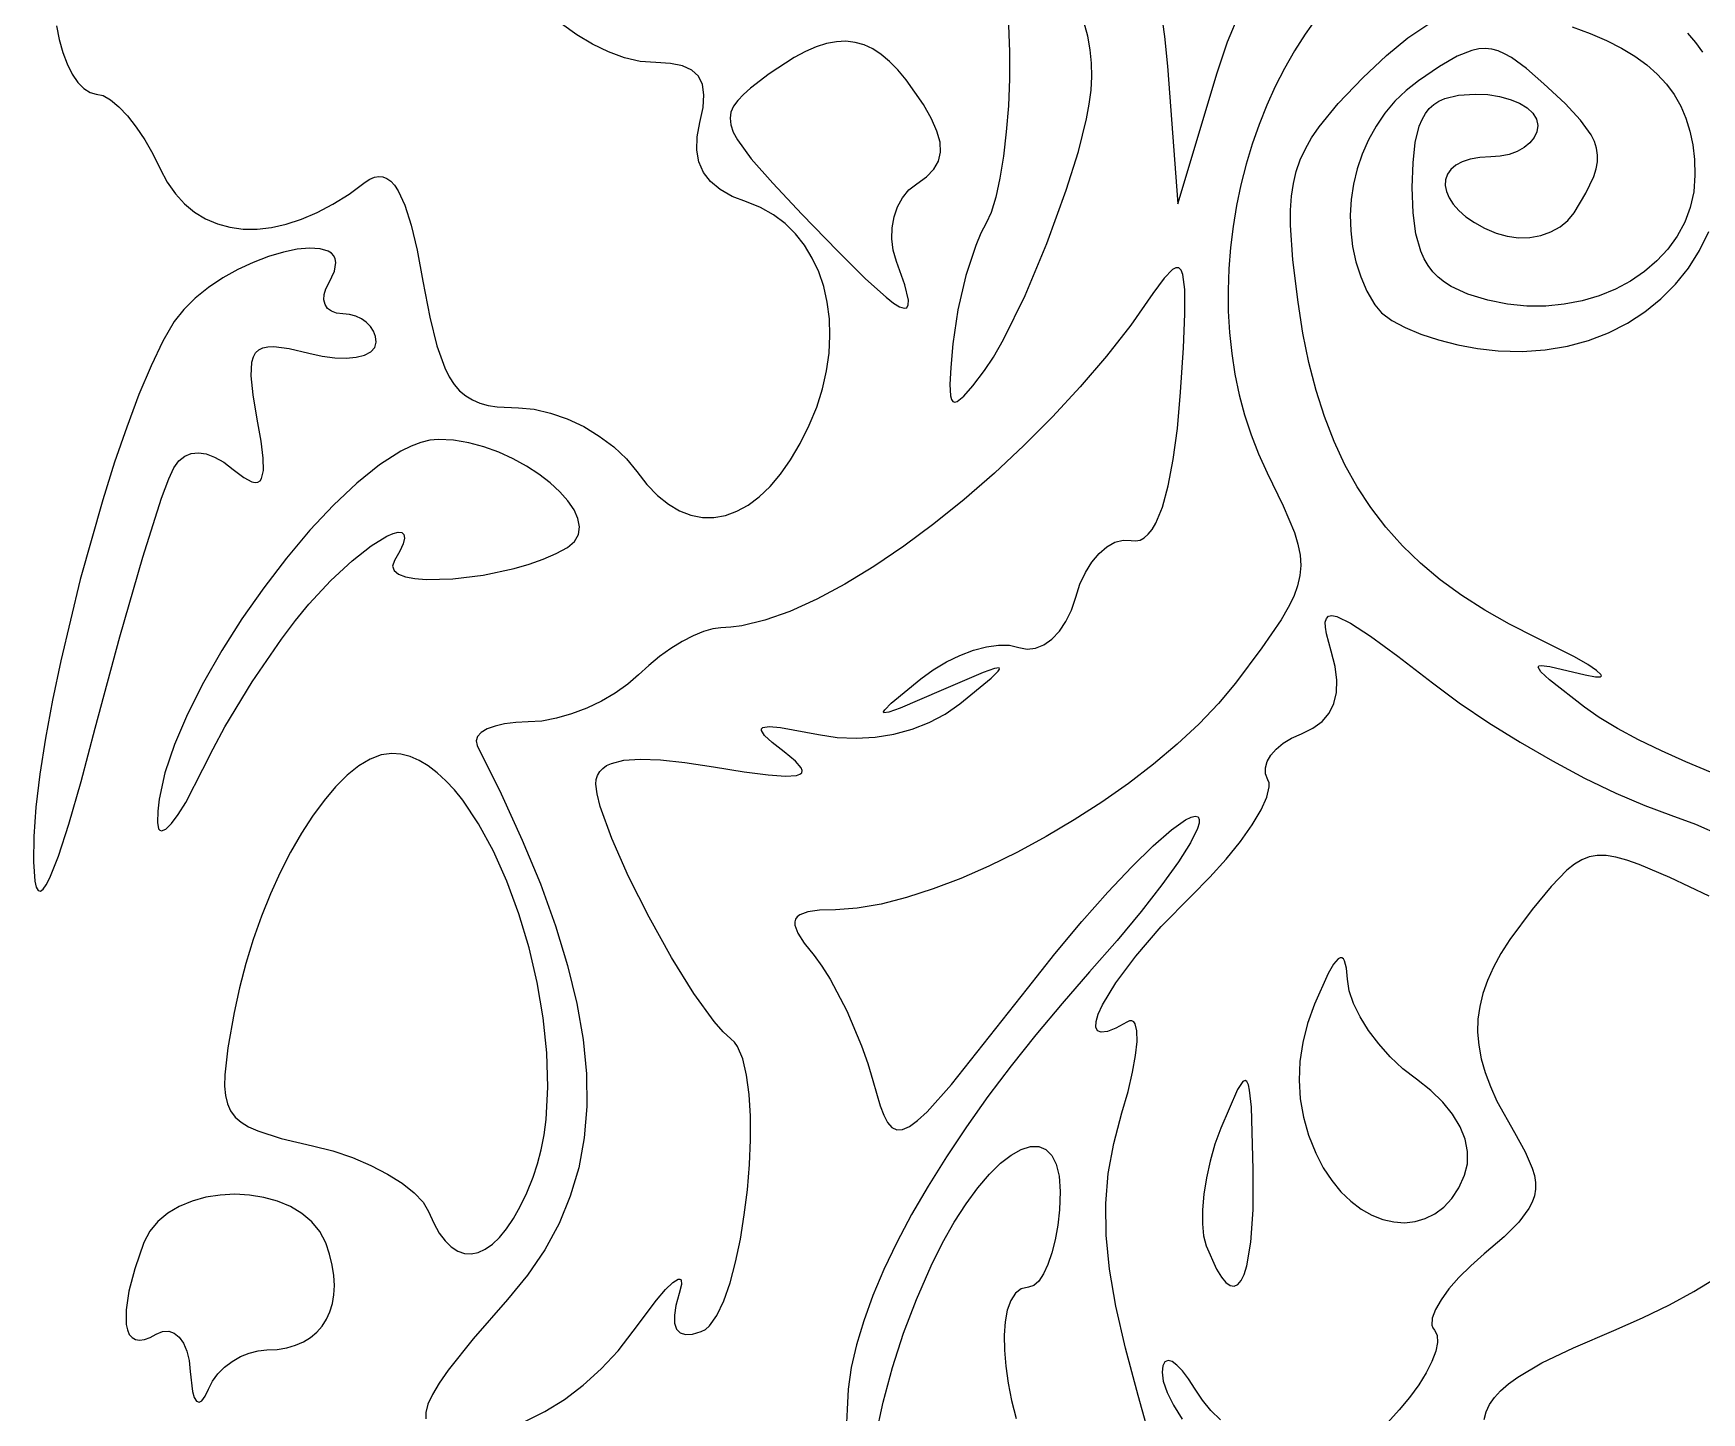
# Model space of a CAD drawing. Header units: millimetres. Extents: x -3.08 to 4.09, y 0 to 4.57.
# Drawn here: x 0.523 to 1.113, y 1.222 to 1.71 of the extents above; entities that cross this region are included whole.
import ezdxf

# ---------------------------------------------------------------- set-up
doc = ezdxf.new("R2010")
doc.units = ezdxf.units.MM

msp = doc.modelspace()

# ---------------------------------------------------------------- linework, layer by layer
at = {"flags": 128}
for points in [[(0.868056, 1.71637), (0.868559, 1.703812), (0.868503, 1.694239), (0.868099, 1.684738), (0.86738, 1.675557), (0.86638, 1.666946), (0.865133, 1.659153), (0.863674, 1.652427), (0.862036, 1.647018), (0.860253, 1.643173), (0.8584, 1.639695), (0.856559, 1.635334), (0.853109, 1.624668), (0.850286, 1.612578), (0.848475, 1.600465), (0.847723, 1.59216), (0.847411, 1.586041), (0.847626, 1.582034), (0.84796, 1.5808), (0.848458, 1.580066), (0.849133, 1.579823), (0.849994, 1.580062), (0.852323, 1.581949), (0.855533, 1.585655), (0.859712, 1.591104), (0.86284, 1.595814), (0.866343, 1.601979), (0.874, 1.617628), (0.881735, 1.635959), (0.8886, 1.654882), (0.89287, 1.668534), (0.895806, 1.680113), (0.89676, 1.685343), (0.897364, 1.690316), (0.897613, 1.695119), (0.897501, 1.69984), (0.897024, 1.704565), (0.896175, 1.709382), (0.893341, 1.719639)], [(0.921909, 1.719448), (0.923382, 1.709295), (0.92442, 1.698701), (0.9281, 1.650007), (0.942003, 1.696409), (0.94569, 1.70731), (0.950074, 1.717758)], [(0.531253, 1.713021), (0.532184, 1.708172), (0.53347, 1.703649), (0.535052, 1.699552), (0.536873, 1.695979), (0.538874, 1.693028), (0.540997, 1.690798), (0.543185, 1.689388), (0.545378, 1.688896), (0.547749, 1.688356), (0.550437, 1.686809), (0.553347, 1.684363), (0.556389, 1.681128), (0.559468, 1.677212), (0.562491, 1.672724), (0.565368, 1.667772), (0.568003, 1.662465), (0.570484, 1.657752), (0.573353, 1.65362), (0.576586, 1.650069), (0.580158, 1.647103), (0.584044, 1.644721), (0.588221, 1.642927), (0.592663, 1.641722), (0.597345, 1.641107), (0.602244, 1.641085), (0.607335, 1.641656), (0.612593, 1.642822), (0.617993, 1.644586), (0.623512, 1.646949), (0.629124, 1.649912), (0.634805, 1.653477), (0.640531, 1.657646), (0.642192, 1.658761), (0.643785, 1.659465), (0.645316, 1.659749), (0.646786, 1.659609), (0.648199, 1.659039), (0.649559, 1.658033), (0.650869, 1.656585), (0.652132, 1.654689), (0.654531, 1.64953), (0.656785, 1.642511), (0.658919, 1.633583), (0.660962, 1.622701), (0.663339, 1.609969), (0.665837, 1.59981), (0.668658, 1.591955), (0.670253, 1.588807), (0.672005, 1.586133), (0.67394, 1.583901), (0.676082, 1.582076), (0.678458, 1.580624), (0.681092, 1.579512), (0.684011, 1.578705), (0.687239, 1.578171), (0.694725, 1.577784), (0.700302, 1.577326), (0.706126, 1.576011), (0.712025, 1.573933), (0.717828, 1.571184), (0.723361, 1.567855), (0.728454, 1.564038), (0.732934, 1.559827), (0.736628, 1.555312), (0.740235, 1.550665), (0.743978, 1.546804), (0.747834, 1.543722), (0.751779, 1.541412), (0.755791, 1.53987), (0.759846, 1.539087), (0.763921, 1.539059), (0.767993, 1.539779), (0.772038, 1.541241), (0.776034, 1.543438), (0.779957, 1.546364), (0.783784, 1.550013), (0.787493, 1.554379), (0.791058, 1.559456), (0.794458, 1.565236), (0.79767, 1.571715), (0.800287, 1.57813), (0.802315, 1.584548), (0.803764, 1.590926), (0.804648, 1.597223), (0.804977, 1.603393), (0.804764, 1.609396), (0.804022, 1.615187), (0.802762, 1.620724), (0.800996, 1.625963), (0.798737, 1.630862), (0.795996, 1.635378), (0.792785, 1.639467), (0.789117, 1.643087), (0.785004, 1.646195), (0.780457, 1.648747), (0.775489, 1.650701), (0.770336, 1.652686), (0.766079, 1.655086), (0.762712, 1.657913), (0.760229, 1.661179), (0.758622, 1.664894), (0.757884, 1.66907), (0.758009, 1.67372), (0.758989, 1.678854), (0.760095, 1.684165), (0.760389, 1.688628), (0.759841, 1.692285), (0.758418, 1.69518), (0.756088, 1.697357), (0.752819, 1.698858), (0.74858, 1.699727), (0.743337, 1.700007), (0.737856, 1.700458), (0.732239, 1.701757), (0.726566, 1.703816), (0.72092, 1.706552), (0.715382, 1.70988), (0.710032, 1.713714)], [(0.977115, 1.715697), (0.973092, 1.710055), (0.969316, 1.704136), (0.965794, 1.697961), (0.962533, 1.691554), (0.95954, 1.684935), (0.956822, 1.678127), (0.954387, 1.671152), (0.952242, 1.664033), (0.950393, 1.656791), (0.948849, 1.649448), (0.947616, 1.642026), (0.946702, 1.634548), (0.946113, 1.627035), (0.945857, 1.61951), (0.94594, 1.611994), (0.946372, 1.604511), (0.947157, 1.597081), (0.948304, 1.589727), (0.949819, 1.582471), (0.951711, 1.575335), (0.953985, 1.568341), (0.95665, 1.561511), (0.959712, 1.554868), (0.965408, 1.543146), (0.969315, 1.533702), (0.970559, 1.529586), (0.971311, 1.525742), (0.971556, 1.52207), (0.971278, 1.518472), (0.970462, 1.514847), (0.969094, 1.511097), (0.967159, 1.507123), (0.964641, 1.502825), (0.957799, 1.49286), (0.948448, 1.480409), (0.942469, 1.473195), (0.935579, 1.465974), (0.92789, 1.458811), (0.919515, 1.45177), (0.910569, 1.444916), (0.901165, 1.438313), (0.891417, 1.432026), (0.881437, 1.426118), (0.87134, 1.420654), (0.861239, 1.415698), (0.851247, 1.411315), (0.841479, 1.40757), (0.832047, 1.404525), (0.823065, 1.402246), (0.814647, 1.400797), (0.806906, 1.400243), (0.801313, 1.40002), (0.797124, 1.399443), (0.7943, 1.398432), (0.793388, 1.397738), (0.792804, 1.396906), (0.792541, 1.395925), (0.792597, 1.394785), (0.793642, 1.391989), (0.795901, 1.388437), (0.799337, 1.384048), (0.802154, 1.380264), (0.80508, 1.375616), (0.810918, 1.364456), (0.816171, 1.352023), (0.818364, 1.345783), (0.820156, 1.339771), (0.822743, 1.330828), (0.824012, 1.327467), (0.825365, 1.324903), (0.826873, 1.323182), (0.828612, 1.322347), (0.830654, 1.322441), (0.833074, 1.32351), (0.835946, 1.325597), (0.839342, 1.328745), (0.848006, 1.338403), (0.874878, 1.372396), (0.884603, 1.384636), (0.894155, 1.396057), (0.903293, 1.406407), (0.911772, 1.415435), (0.91935, 1.422893), (0.925783, 1.42853), (0.930827, 1.432096), (0.932752, 1.433024), (0.934239, 1.43334), (0.935225, 1.433054), (0.935678, 1.432215), (0.935618, 1.430851), (0.935064, 1.42899), (0.932551, 1.423892), (0.928293, 1.417147), (0.922443, 1.408981), (0.915155, 1.399619), (0.906582, 1.389289), (0.896878, 1.378215), (0.887089, 1.367066), (0.877814, 1.355977), (0.86907, 1.344977), (0.860873, 1.334096), (0.853239, 1.323361), (0.846185, 1.312803), (0.839726, 1.302451), (0.833878, 1.292333), (0.828658, 1.282479), (0.824082, 1.272917), (0.820166, 1.263678), (0.816925, 1.254789), (0.814377, 1.246281), (0.812536, 1.238181), (0.81142, 1.23052), (0.811045, 1.223326), (0.810875, 1.21869)], [(1.116604, 1.448947), (1.107797, 1.45255), (1.099196, 1.456402), (1.091056, 1.460385), (1.083629, 1.464379), (1.077171, 1.468265), (1.071934, 1.471923), (1.059617, 1.481641), (1.056545, 1.484456), (1.055534, 1.486083), (1.055803, 1.486493), (1.056588, 1.486656), (1.059707, 1.486306), (1.072156, 1.483368), (1.075815, 1.482628), (1.077672, 1.482676), (1.077947, 1.482979), (1.077798, 1.483458), (1.076264, 1.48492), (1.073139, 1.487008), (1.068496, 1.489669), (1.054934, 1.496493), (1.045492, 1.501233), (1.036693, 1.506211), (1.028516, 1.511453), (1.020944, 1.516984), (1.013959, 1.522829), (1.007543, 1.529016), (1.001676, 1.535569), (0.996342, 1.542514), (0.991521, 1.549877), (0.987195, 1.557683), (0.983346, 1.56596), (0.979955, 1.574731), (0.977005, 1.584024), (0.974477, 1.593863), (0.972353, 1.604274), (0.970614, 1.615284), (0.968806, 1.630176), (0.967986, 1.642448), (0.968001, 1.647789), (0.968329, 1.6527), (0.96899, 1.657256), (0.970007, 1.661531), (0.971401, 1.665601), (0.973194, 1.66954), (0.975408, 1.673424), (0.978064, 1.677327), (0.984789, 1.685491), (0.993545, 1.694632), (1.001871, 1.702556), (1.009438, 1.70882), (1.0165, 1.713519)], [(1.067638, 1.71265), (1.073998, 1.710331), (1.079803, 1.707845), (1.085065, 1.705178), (1.089799, 1.702317), (1.094018, 1.699249), (1.097736, 1.695962), (1.100965, 1.69244), (1.103721, 1.688672), (1.106015, 1.684645), (1.107862, 1.680344), (1.109275, 1.675757), (1.110267, 1.67087), (1.110853, 1.665671), (1.111045, 1.660146), (1.110628, 1.654338), (1.109414, 1.648789), (1.107453, 1.643531), (1.104799, 1.638595), (1.101502, 1.634013), (1.097616, 1.629816), (1.093192, 1.626036), (1.088283, 1.622703), (1.08294, 1.619849), (1.077216, 1.617507), (1.071162, 1.615706), (1.064832, 1.61448), (1.058277, 1.613858), (1.051548, 1.613873), (1.044699, 1.614555), (1.037781, 1.615937), (1.030671, 1.618089), (1.024844, 1.620741), (1.022379, 1.622303), (1.020197, 1.624047), (1.018283, 1.625994), (1.016626, 1.628161), (1.015213, 1.630569), (1.01403, 1.633237), (1.012302, 1.639427), (1.011342, 1.646887), (1.011045, 1.655771), (1.011292, 1.664575), (1.012091, 1.671792), (1.013528, 1.677549), (1.014512, 1.67992), (1.015687, 1.681974), (1.017065, 1.683726), (1.018655, 1.685193), (1.020469, 1.686391), (1.022518, 1.687335), (1.02736, 1.688527), (1.033267, 1.688896), (1.037731, 1.688669), (1.041896, 1.688019), (1.045669, 1.686991), (1.048962, 1.685632), (1.051681, 1.683986), (1.053736, 1.682099), (1.055036, 1.680016), (1.055489, 1.677784), (1.055149, 1.675552), (1.054174, 1.67347), (1.052633, 1.671583), (1.050593, 1.669937), (1.048124, 1.668578), (1.045294, 1.66755), (1.042171, 1.6669), (1.038823, 1.666673), (1.034887, 1.666468), (1.031505, 1.665878), (1.028674, 1.664944), (1.026391, 1.663705), (1.024654, 1.662202), (1.023458, 1.660476), (1.022803, 1.658565), (1.022684, 1.65651), (1.023099, 1.654352), (1.024045, 1.652129), (1.025519, 1.649883), (1.027518, 1.647654), (1.03004, 1.645481), (1.033081, 1.643404), (1.036639, 1.641464), (1.040712, 1.639701), (1.044628, 1.638557), (1.048635, 1.638053), (1.052621, 1.638161), (1.056474, 1.63885), (1.060081, 1.640094), (1.063331, 1.641861), (1.066111, 1.644124), (1.068309, 1.646854), (1.072488, 1.653835), (1.075261, 1.659727), (1.076094, 1.662378), (1.076544, 1.664893), (1.0766, 1.667316), (1.076251, 1.669694), (1.075488, 1.672071), (1.0743, 1.674493), (1.070604, 1.679651), (1.065079, 1.68553), (1.057642, 1.692493), (1.051424, 1.69789), (1.046137, 1.701766), (1.043727, 1.703136), (1.04141, 1.704129), (1.039141, 1.704746), (1.036873, 1.704989), (1.034559, 1.704859), (1.032154, 1.704356), (1.026882, 1.702239), (1.020687, 1.698647), (1.013198, 1.69359), (1.008823, 1.69016), (1.004862, 1.686314), (1.001323, 1.682095), (0.998214, 1.677551), (0.995546, 1.672727), (0.993326, 1.667669), (0.991563, 1.662421), (0.990267, 1.657031), (0.989446, 1.651543), (0.98911, 1.646004), (0.989266, 1.640459), (0.989924, 1.634953), (0.991093, 1.629533), (0.992782, 1.624244), (0.994999, 1.619132), (0.997753, 1.614243), (1.000197, 1.611469), (1.003859, 1.608777), (1.008558, 1.606232), (1.014118, 1.603901), (1.020358, 1.60185), (1.027101, 1.600147), (1.034167, 1.598858), (1.041378, 1.598048), (1.049876, 1.597795), (1.058074, 1.598331), (1.065938, 1.599626), (1.073433, 1.601648), (1.080525, 1.604365), (1.08718, 1.607747), (1.093362, 1.611761), (1.099036, 1.616376), (1.104169, 1.621562), (1.108725, 1.627285), (1.112671, 1.633516), (1.11597, 1.640222)], [(0.828517, 1.629673), (0.827373, 1.63359), (0.826869, 1.637591), (0.826977, 1.641563), (0.827666, 1.645397), (0.82891, 1.648982), (0.830677, 1.652207), (0.83294, 1.65496), (0.83567, 1.657132), (0.839159, 1.659646), (0.841722, 1.6623), (0.843368, 1.665163), (0.8441, 1.668309), (0.843927, 1.671807), (0.842853, 1.675729), (0.840886, 1.680147), (0.838031, 1.685132), (0.832, 1.69388), (0.829036, 1.697435), (0.826077, 1.70045), (0.823105, 1.702929), (0.820097, 1.704875), (0.817033, 1.706294), (0.813892, 1.707189), (0.810654, 1.707565), (0.807297, 1.707425), (0.8038, 1.706775), (0.800144, 1.705618), (0.796307, 1.703958), (0.792269, 1.701801), (0.783503, 1.696007), (0.776885, 1.690963), (0.774342, 1.688737), (0.77233, 1.686622), (0.770864, 1.684553), (0.769959, 1.682467), (0.76963, 1.680297), (0.769892, 1.677981), (0.77076, 1.675452), (0.772249, 1.672646), (0.777152, 1.665946), (0.784719, 1.657364), (0.795073, 1.646382), (0.807747, 1.633261), (0.817599, 1.62349), (0.824827, 1.616969), (0.827519, 1.614897), (0.829628, 1.6136), (0.831181, 1.613067), (0.8322, 1.613285), (0.832712, 1.614242), (0.832741, 1.615925), (0.831447, 1.62142), (0.828517, 1.629673)], [(1.113849, 1.703746), (1.111417, 1.707114), (1.108601, 1.710433)], [(0.572809, 1.556632), (0.574633, 1.559028), (0.576698, 1.560718), (0.578997, 1.5617), (0.581526, 1.561975), (0.584279, 1.561544), (0.587252, 1.560405), (0.59044, 1.558559), (0.593837, 1.556007), (0.597553, 1.553195), (0.600444, 1.551682), (0.60159, 1.551434), (0.602543, 1.551538), (0.603306, 1.552002), (0.603883, 1.552835), (0.604499, 1.555642), (0.604424, 1.560032), (0.603692, 1.566074), (0.602337, 1.57384), (0.600844, 1.582501), (0.600162, 1.58918), (0.600424, 1.594048), (0.60095, 1.595856), (0.601762, 1.597276), (0.602876, 1.598328), (0.604309, 1.599034), (0.606077, 1.599416), (0.608198, 1.599494), (0.613561, 1.598826), (0.620531, 1.597201), (0.62532, 1.596154), (0.629788, 1.595576), (0.633838, 1.59545), (0.637371, 1.59576), (0.64029, 1.596491), (0.642496, 1.597627), (0.643891, 1.599151), (0.644378, 1.601048), (0.644138, 1.603068), (0.643448, 1.604954), (0.642358, 1.606664), (0.640916, 1.608156), (0.639171, 1.609389), (0.637171, 1.610322), (0.634965, 1.610912), (0.6326, 1.611118), (0.630377, 1.611345), (0.628575, 1.611994), (0.627213, 1.613022), (0.626312, 1.614382), (0.625892, 1.616028), (0.625972, 1.617915), (0.626572, 1.619997), (0.627712, 1.622229), (0.629654, 1.626194), (0.630154, 1.629331), (0.629912, 1.630601), (0.629368, 1.631678), (0.62854, 1.632568), (0.62745, 1.633276), (0.624557, 1.634162), (0.620846, 1.634379), (0.616471, 1.633963), (0.611588, 1.632956), (0.606355, 1.631397), (0.600925, 1.629325), (0.595457, 1.62678), (0.590104, 1.623801), (0.585024, 1.620428), (0.580372, 1.616701), (0.576304, 1.612658), (0.572975, 1.60834), (0.568939, 1.601379), (0.564748, 1.592693), (0.560464, 1.58251), (0.556143, 1.571057), (0.551847, 1.55856), (0.547634, 1.545247), (0.539694, 1.517078), (0.532797, 1.488365), (0.529888, 1.474372), (0.527417, 1.460924), (0.525443, 1.448248), (0.524027, 1.43657), (0.523226, 1.426118), (0.5231, 1.417118), (0.523645, 1.410293), (0.524143, 1.408228), (0.524794, 1.407064), (0.5256, 1.406804), (0.52656, 1.407452), (0.527678, 1.409009), (0.528953, 1.411479), (0.531983, 1.419167), (0.535661, 1.43054), (0.539998, 1.445618), (0.545003, 1.464423), (0.553674, 1.496784), (0.561807, 1.524955), (0.56849, 1.545912), (0.571002, 1.55274), (0.572809, 1.556632)], [(0.735295, 1.251034), (0.743557, 1.262086), (0.746814, 1.265825), (0.749399, 1.2683), (0.751245, 1.269455), (0.751869, 1.269521), (0.752283, 1.269236), (0.752447, 1.267586), (0.75167, 1.264451), (0.750485, 1.260219), (0.749928, 1.256695), (0.749993, 1.253889), (0.750675, 1.251809), (0.751968, 1.250465), (0.753867, 1.249865), (0.756367, 1.25002), (0.759462, 1.250937), (0.7609, 1.251731), (0.762296, 1.252972), (0.764948, 1.256683), (0.767397, 1.261837), (0.769617, 1.268203), (0.771586, 1.275548), (0.77328, 1.283639), (0.774676, 1.292246), (0.77575, 1.301135), (0.776478, 1.310075), (0.776838, 1.318833), (0.776805, 1.327177), (0.776356, 1.334875), (0.775468, 1.341694), (0.774117, 1.347404), (0.77228, 1.35177), (0.771172, 1.353378), (0.769934, 1.354562), (0.767195, 1.357028), (0.764045, 1.360631), (0.756832, 1.370633), (0.748945, 1.383344), (0.741034, 1.397538), (0.73375, 1.411988), (0.727742, 1.425468), (0.723661, 1.436754), (0.722546, 1.44119), (0.722156, 1.444618), (0.722304, 1.446288), (0.722752, 1.447782), (0.723505, 1.449103), (0.724571, 1.45025), (0.725954, 1.451225), (0.72766, 1.452028), (0.732067, 1.453123), (0.73784, 1.453543), (0.745025, 1.453295), (0.75367, 1.452387), (0.763823, 1.450826), (0.774635, 1.449063), (0.783069, 1.447953), (0.789216, 1.447514), (0.793166, 1.447765), (0.794347, 1.448156), (0.795012, 1.448726), (0.795173, 1.449478), (0.794842, 1.450414), (0.792749, 1.452849), (0.788823, 1.456048), (0.784576, 1.459366), (0.781861, 1.461899), (0.780736, 1.463678), (0.780786, 1.464293), (0.781255, 1.464731), (0.783476, 1.465086), (0.787454, 1.464773), (0.800906, 1.462257), (0.807552, 1.461207), (0.814289, 1.460889), (0.821013, 1.461278), (0.827625, 1.462354), (0.834021, 1.464094), (0.840101, 1.466475), (0.845763, 1.469477), (0.850906, 1.473076), (0.861974, 1.482191), (0.864489, 1.484651), (0.864964, 1.485377), (0.864908, 1.485774), (0.863168, 1.485604), (0.859209, 1.484185), (0.844378, 1.477784), (0.829786, 1.471498), (0.825847, 1.470095), (0.824059, 1.469901), (0.823951, 1.470269), (0.824357, 1.470954), (0.826675, 1.47329), (0.837114, 1.481965), (0.841527, 1.485172), (0.846201, 1.487949), (0.850994, 1.490251), (0.855764, 1.492033), (0.860368, 1.493249), (0.864665, 1.493854), (0.868512, 1.493802), (0.871767, 1.493048), (0.874742, 1.492428), (0.877749, 1.492761), (0.880707, 1.493976), (0.883536, 1.496001), (0.886157, 1.498767), (0.888488, 1.502203), (0.89045, 1.506237), (0.891962, 1.510798), (0.893454, 1.515391), (0.895378, 1.519554), (0.897655, 1.523203), (0.900203, 1.526257), (0.902943, 1.528634), (0.905796, 1.530251), (0.90868, 1.531028), (0.911517, 1.530882), (0.913139, 1.530738), (0.914695, 1.531064), (0.916185, 1.531857), (0.917607, 1.533115), (0.918962, 1.534835), (0.920247, 1.537012), (0.922604, 1.542731), (0.924671, 1.550246), (0.926439, 1.559536), (0.9279, 1.570575), (0.929045, 1.58334), (0.930086, 1.599089), (0.930605, 1.61114), (0.93054, 1.619717), (0.92983, 1.625043), (0.929212, 1.626557), (0.92841, 1.627341), (0.927416, 1.627424), (0.926221, 1.626834), (0.923198, 1.623746), (0.919281, 1.618298), (0.911398, 1.607153), (0.90278, 1.596113), (0.893537, 1.585261), (0.883778, 1.574684), (0.873613, 1.564466), (0.863152, 1.554692), (0.852504, 1.545446), (0.841779, 1.536814), (0.831087, 1.52888), (0.820536, 1.521728), (0.810237, 1.515444), (0.800299, 1.510113), (0.790831, 1.505819), (0.781945, 1.502646), (0.773748, 1.500681), (0.769942, 1.500177), (0.76635, 1.500007), (0.763509, 1.499666), (0.7602, 1.498692), (0.756543, 1.49715), (0.752658, 1.495111), (0.748664, 1.492642), (0.744681, 1.489811), (0.740828, 1.486688), (0.737225, 1.48334), (0.733421, 1.479992), (0.728991, 1.476869), (0.724094, 1.474038), (0.71889, 1.471569), (0.71354, 1.46953), (0.708204, 1.467988), (0.703041, 1.467013), (0.698212, 1.466673), (0.693809, 1.466503), (0.689871, 1.466016), (0.68647, 1.465245), (0.683682, 1.464225), (0.681581, 1.462991), (0.680241, 1.461576), (0.679736, 1.460014), (0.680142, 1.45834), (0.688648, 1.44121), (0.696101, 1.424897), (0.702502, 1.409364), (0.707853, 1.394576), (0.712157, 1.380497), (0.715414, 1.367092), (0.717628, 1.354326), (0.7188, 1.342163), (0.718932, 1.330567), (0.718026, 1.319503), (0.716085, 1.308935), (0.713109, 1.298828), (0.709101, 1.289147), (0.704064, 1.279855), (0.697998, 1.270917), (0.690906, 1.262298), (0.67876, 1.248383), (0.669904, 1.237241), (0.666699, 1.232639), (0.664303, 1.228643), (0.662713, 1.225224), (0.661923, 1.222354), (0.66193, 1.220003)], [(0.620573, 1.50834), (0.628412, 1.516728), (0.635886, 1.523675), (0.642599, 1.528979), (0.648154, 1.532437), (0.650374, 1.533412), (0.652157, 1.533849), (0.653452, 1.533724), (0.654211, 1.533012), (0.654384, 1.531687), (0.653922, 1.529724), (0.652774, 1.527099), (0.650892, 1.523784), (0.650226, 1.521861), (0.650734, 1.520276), (0.652293, 1.519021), (0.65478, 1.518085), (0.658071, 1.517461), (0.662043, 1.517138), (0.671536, 1.517359), (0.682274, 1.518673), (0.693269, 1.521005), (0.698555, 1.522529), (0.703535, 1.52428), (0.708087, 1.526248), (0.712087, 1.528423), (0.714569, 1.530512), (0.715962, 1.532958), (0.716346, 1.535692), (0.715802, 1.538648), (0.714412, 1.541757), (0.712256, 1.544951), (0.709415, 1.548163), (0.70597, 1.551324), (0.702003, 1.554368), (0.697594, 1.557226), (0.692825, 1.55983), (0.687776, 1.562113), (0.682529, 1.564006), (0.677164, 1.565443), (0.671763, 1.566354), (0.666406, 1.566673), (0.663383, 1.5664), (0.660154, 1.565599), (0.65674, 1.564296), (0.653162, 1.562519), (0.645588, 1.557654), (0.637593, 1.551221), (0.629338, 1.543438), (0.620981, 1.534523), (0.612683, 1.524694), (0.604604, 1.51417), (0.596903, 1.503168), (0.589741, 1.491907), (0.583277, 1.480604), (0.577672, 1.469478), (0.573084, 1.458747), (0.569675, 1.448629), (0.567604, 1.439342), (0.56712, 1.435078), (0.567031, 1.431104), (0.567437, 1.428883), (0.567865, 1.428327), (0.568433, 1.428128), (0.569953, 1.42876), (0.571932, 1.430701), (0.574304, 1.433874), (0.577002, 1.438202), (0.583114, 1.450007), (0.5867, 1.457213), (0.590907, 1.464922), (0.600567, 1.480892), (0.610866, 1.496003), (0.61587, 1.502638), (0.620573, 1.50834)], [(0.918847, 1.211013), (0.914059, 1.228312), (0.909546, 1.245078), (0.90616, 1.259877), (0.90388, 1.273082), (0.902684, 1.285069), (0.90255, 1.296212), (0.903457, 1.306886), (0.905384, 1.317466), (0.908309, 1.328326), (0.910467, 1.335909), (0.912083, 1.342737), (0.91315, 1.348678), (0.913661, 1.3536), (0.913609, 1.357373), (0.912987, 1.359865), (0.912459, 1.360589), (0.911787, 1.360944), (0.910969, 1.360913), (0.910003, 1.360479), (0.906158, 1.358331), (0.90317, 1.35714), (0.901005, 1.356843), (0.89963, 1.357376), (0.899013, 1.358675), (0.899121, 1.360675), (0.899922, 1.363313), (0.901382, 1.366524), (0.906149, 1.374411), (0.913159, 1.383823), (0.922152, 1.394248), (0.932864, 1.405173), (0.939364, 1.411708), (0.945196, 1.418178), (0.950248, 1.424416), (0.954411, 1.430253), (0.957573, 1.435521), (0.959624, 1.440052), (0.960452, 1.443677), (0.960374, 1.445098), (0.959948, 1.446229), (0.959128, 1.448274), (0.959062, 1.45045), (0.959703, 1.452689), (0.961, 1.454925), (0.962905, 1.457091), (0.96537, 1.459121), (0.968344, 1.460949), (0.971781, 1.462507), (0.975841, 1.464453), (0.979116, 1.466877), (0.981608, 1.469784), (0.983317, 1.473179), (0.984246, 1.477064), (0.984396, 1.481446), (0.983768, 1.486328), (0.982364, 1.491715), (0.980665, 1.497886), (0.980288, 1.50022), (0.980265, 1.50204), (0.980625, 1.503337), (0.981396, 1.504102), (0.982608, 1.504327), (0.98429, 1.504001), (0.989179, 1.501664), (0.996296, 1.497018), (1.005873, 1.489989), (1.018142, 1.480507), (1.027607, 1.473482), (1.038074, 1.466411), (1.049196, 1.459485), (1.060628, 1.452896), (1.072024, 1.446835), (1.083037, 1.441495), (1.093321, 1.437067), (1.102531, 1.433743), (1.111299, 1.430555), (1.120315, 1.426517)], [(0.699934, 1.305548), (0.701518, 1.310265), (0.702805, 1.315262), (0.703805, 1.320511), (0.704527, 1.325983), (0.705173, 1.337485), (0.70482, 1.349543), (0.703543, 1.361931), (0.701416, 1.374425), (0.698514, 1.386798), (0.694913, 1.398826), (0.690687, 1.410283), (0.685913, 1.420944), (0.680664, 1.430582), (0.675016, 1.438974), (0.672066, 1.442632), (0.669044, 1.445893), (0.66596, 1.44873), (0.662823, 1.451115), (0.659642, 1.453018), (0.656428, 1.454413), (0.653188, 1.45527), (0.649934, 1.455562), (0.646156, 1.455047), (0.642239, 1.453542), (0.638221, 1.451112), (0.63414, 1.447818), (0.630035, 1.443725), (0.625943, 1.438893), (0.621902, 1.433387), (0.617951, 1.427269), (0.614128, 1.420602), (0.610471, 1.413449), (0.607019, 1.405872), (0.603809, 1.397935), (0.600879, 1.389701), (0.598269, 1.381231), (0.596015, 1.37259), (0.594156, 1.36384), (0.591967, 1.351385), (0.590845, 1.341741), (0.590769, 1.337826), (0.591063, 1.334439), (0.591761, 1.331521), (0.592897, 1.329014), (0.594506, 1.326858), (0.596621, 1.324997), (0.599278, 1.323371), (0.60251, 1.321922), (0.610837, 1.319322), (0.621878, 1.316729), (0.629052, 1.314863), (0.635981, 1.312505), (0.642498, 1.309751), (0.648432, 1.306698), (0.653616, 1.303439), (0.65788, 1.300073), (0.661056, 1.296693), (0.662975, 1.293396), (0.664775, 1.289252), (0.666719, 1.285788), (0.668792, 1.282997), (0.670977, 1.280874), (0.673257, 1.279414), (0.675617, 1.278612), (0.678039, 1.278461), (0.680507, 1.278956), (0.683004, 1.280093), (0.685515, 1.281865), (0.688023, 1.284268), (0.690511, 1.287296), (0.692962, 1.290943), (0.695361, 1.295205), (0.69769, 1.300075), (0.699934, 1.305548)], [(1.116128, 1.405034), (1.102151, 1.41159), (1.091366, 1.416212), (1.086946, 1.41778), (1.083054, 1.418844), (1.079602, 1.419397), (1.076498, 1.419432), (1.073654, 1.418943), (1.070979, 1.417922), (1.068384, 1.416363), (1.065779, 1.414259), (1.060179, 1.408389), (1.053462, 1.400257), (1.045587, 1.389711), (1.042427, 1.384736), (1.039781, 1.379912), (1.037647, 1.375207), (1.036022, 1.370584), (1.034903, 1.366011), (1.034288, 1.361451), (1.034173, 1.356871), (1.034556, 1.352237), (1.035435, 1.347514), (1.036805, 1.342667), (1.038666, 1.337662), (1.041013, 1.332464), (1.047156, 1.321354), (1.050994, 1.314589), (1.0535, 1.308808), (1.054231, 1.306196), (1.054602, 1.30372), (1.054603, 1.301344), (1.054227, 1.299031), (1.053464, 1.296745), (1.052304, 1.29445), (1.04876, 1.289686), (1.043521, 1.284446), (1.036517, 1.278437), (1.031727, 1.274254), (1.02753, 1.270082), (1.023999, 1.26603), (1.021205, 1.26221), (1.019221, 1.258731), (1.018119, 1.255705), (1.017971, 1.253241), (1.018278, 1.252255), (1.01885, 1.251451), (1.019835, 1.249634), (1.019989, 1.247095), (1.019364, 1.24395), (1.018012, 1.240314), (1.015983, 1.236304), (1.013329, 1.232035), (1.010101, 1.227624), (1.00635, 1.223187), (1.000282, 1.216362)], [(1.029517, 1.306271), (1.030547, 1.310357), (1.030607, 1.314623), (1.029731, 1.319002), (1.027953, 1.323427), (1.025307, 1.327829), (1.021828, 1.332142), (1.017548, 1.336297), (1.012503, 1.340229), (1.007731, 1.343946), (1.003251, 1.348155), (0.999164, 1.352712), (0.995569, 1.357472), (0.992567, 1.362289), (0.990257, 1.367018), (0.98874, 1.371514), (0.988114, 1.375632), (0.987775, 1.37959), (0.987111, 1.382102), (0.986658, 1.382816), (0.986125, 1.383168), (0.985511, 1.383159), (0.984817, 1.38279), (0.98319, 1.380968), (0.981245, 1.377704), (0.976406, 1.366854), (0.973993, 1.359974), (0.972286, 1.353184), (0.971285, 1.346479), (0.970989, 1.339856), (0.971399, 1.333308), (0.972515, 1.326832), (0.974337, 1.320423), (0.976864, 1.314076), (0.979522, 1.308935), (0.982513, 1.304378), (0.985783, 1.300412), (0.989279, 1.297046), (0.992948, 1.294287), (0.996737, 1.292142), (1.000592, 1.290621), (1.004462, 1.289731), (1.008291, 1.289479), (1.012027, 1.289874), (1.015618, 1.290924), (1.019009, 1.292637), (1.022148, 1.29502), (1.024981, 1.298081), (1.027455, 1.301829), (1.029517, 1.306271)], [(0.954781, 1.30834), (0.954107, 1.330316), (0.953477, 1.336397), (0.953043, 1.338267), (0.952514, 1.33938), (0.951875, 1.339751), (0.951114, 1.339396), (0.949176, 1.336576), (0.943267, 1.322951), (0.941211, 1.31722), (0.939514, 1.311296), (0.938198, 1.305351), (0.937284, 1.299555), (0.936794, 1.29408), (0.936748, 1.289096), (0.937167, 1.284774), (0.938073, 1.281284), (0.941763, 1.273045), (0.943482, 1.270244), (0.945107, 1.268307), (0.946632, 1.267223), (0.94805, 1.26698), (0.949354, 1.267567), (0.950536, 1.268974), (0.95159, 1.271187), (0.952508, 1.274197), (0.953911, 1.28256), (0.954687, 1.293971), (0.954781, 1.30834)], [(0.821086, 1.213485), (0.82377, 1.225923), (0.827077, 1.238205), (0.831007, 1.250335), (0.835562, 1.262314), (0.840739, 1.274146), (0.844803, 1.282316), (0.848952, 1.289672), (0.853133, 1.296189), (0.857294, 1.301845), (0.861381, 1.306616), (0.865341, 1.310479), (0.86912, 1.31341), (0.872666, 1.315387), (0.875926, 1.316385), (0.878845, 1.316383), (0.881371, 1.315356), (0.88345, 1.31328), (0.88503, 1.310134), (0.886057, 1.305893), (0.886478, 1.300534), (0.886239, 1.294034), (0.885606, 1.288536), (0.884672, 1.283408), (0.883482, 1.278761), (0.882083, 1.274708), (0.880518, 1.271361), (0.878833, 1.268831), (0.877072, 1.267231), (0.875281, 1.266673), (0.872694, 1.26611), (0.870581, 1.264493), (0.86893, 1.261928), (0.867728, 1.258524), (0.866963, 1.254388), (0.866624, 1.249628), (0.866697, 1.244352), (0.86717, 1.238666), (0.868031, 1.232679), (0.869268, 1.226499), (0.870868, 1.220232)], [(0.605753, 1.244451), (0.609404, 1.244639), (0.612782, 1.245191), (0.615879, 1.246092), (0.618686, 1.247326), (0.621194, 1.248877), (0.623395, 1.250729), (0.625279, 1.252867), (0.626838, 1.255274), (0.628064, 1.257935), (0.628947, 1.260833), (0.629478, 1.263953), (0.62965, 1.267279), (0.629452, 1.270795), (0.628877, 1.274486), (0.627916, 1.278335), (0.626559, 1.282326), (0.624486, 1.286345), (0.621634, 1.28983), (0.618113, 1.292781), (0.614036, 1.295197), (0.609513, 1.297078), (0.604657, 1.298424), (0.599577, 1.299235), (0.594387, 1.29951), (0.589197, 1.29925), (0.584118, 1.298455), (0.579262, 1.297123), (0.57474, 1.295256), (0.570665, 1.292852), (0.567146, 1.289912), (0.564296, 1.286436), (0.562225, 1.282423), (0.559016, 1.273192), (0.556909, 1.265218), (0.55589, 1.258612), (0.555944, 1.253486), (0.556369, 1.251513), (0.557057, 1.249951), (0.558006, 1.248815), (0.559214, 1.248119), (0.560679, 1.247876), (0.5624, 1.2481), (0.564374, 1.248806), (0.5666, 1.250007), (0.56885, 1.250976), (0.570983, 1.251087), (0.57295, 1.250394), (0.574703, 1.248951), (0.576192, 1.246813), (0.577368, 1.244034), (0.578183, 1.240668), (0.578587, 1.236771), (0.579352, 1.229744), (0.579997, 1.227552), (0.580791, 1.226265), (0.581715, 1.225904), (0.582747, 1.226487), (0.583868, 1.228034), (0.585059, 1.230562), (0.586493, 1.233352), (0.588427, 1.235955), (0.590775, 1.238314), (0.593453, 1.240371), (0.596375, 1.242071), (0.599455, 1.243355), (0.60261, 1.244168), (0.605753, 1.244451)], [(1.036465, 1.219851), (1.037204, 1.222524), (1.0384, 1.225086), (1.040083, 1.227567), (1.042284, 1.229998), (1.045036, 1.232409), (1.048368, 1.234831), (1.056901, 1.23983), (1.068131, 1.245237), (1.082309, 1.251298), (1.092531, 1.255759), (1.102067, 1.260415), (1.11071, 1.265128), (1.118251, 1.269762)], [(0.697232, 1.219279), (0.704128, 1.22264), (0.710993, 1.226904), (0.717685, 1.231974), (0.724061, 1.237751), (0.729978, 1.244137), (0.735295, 1.251034)], [(0.943139, 1.21971), (0.939777, 1.223012), (0.936746, 1.226656), (0.934156, 1.230562), (0.931872, 1.234194), (0.929728, 1.23705), (0.927772, 1.239108), (0.926052, 1.240342), (0.924616, 1.240727), (0.923511, 1.24024), (0.922787, 1.238855), (0.922489, 1.236548), (0.922933, 1.233349), (0.924334, 1.229406), (0.926589, 1.224874), (0.929599, 1.219908)]]:
    msp.add_lwpolyline(points, dxfattribs=at)

doc.saveas('drawing.dxf')
